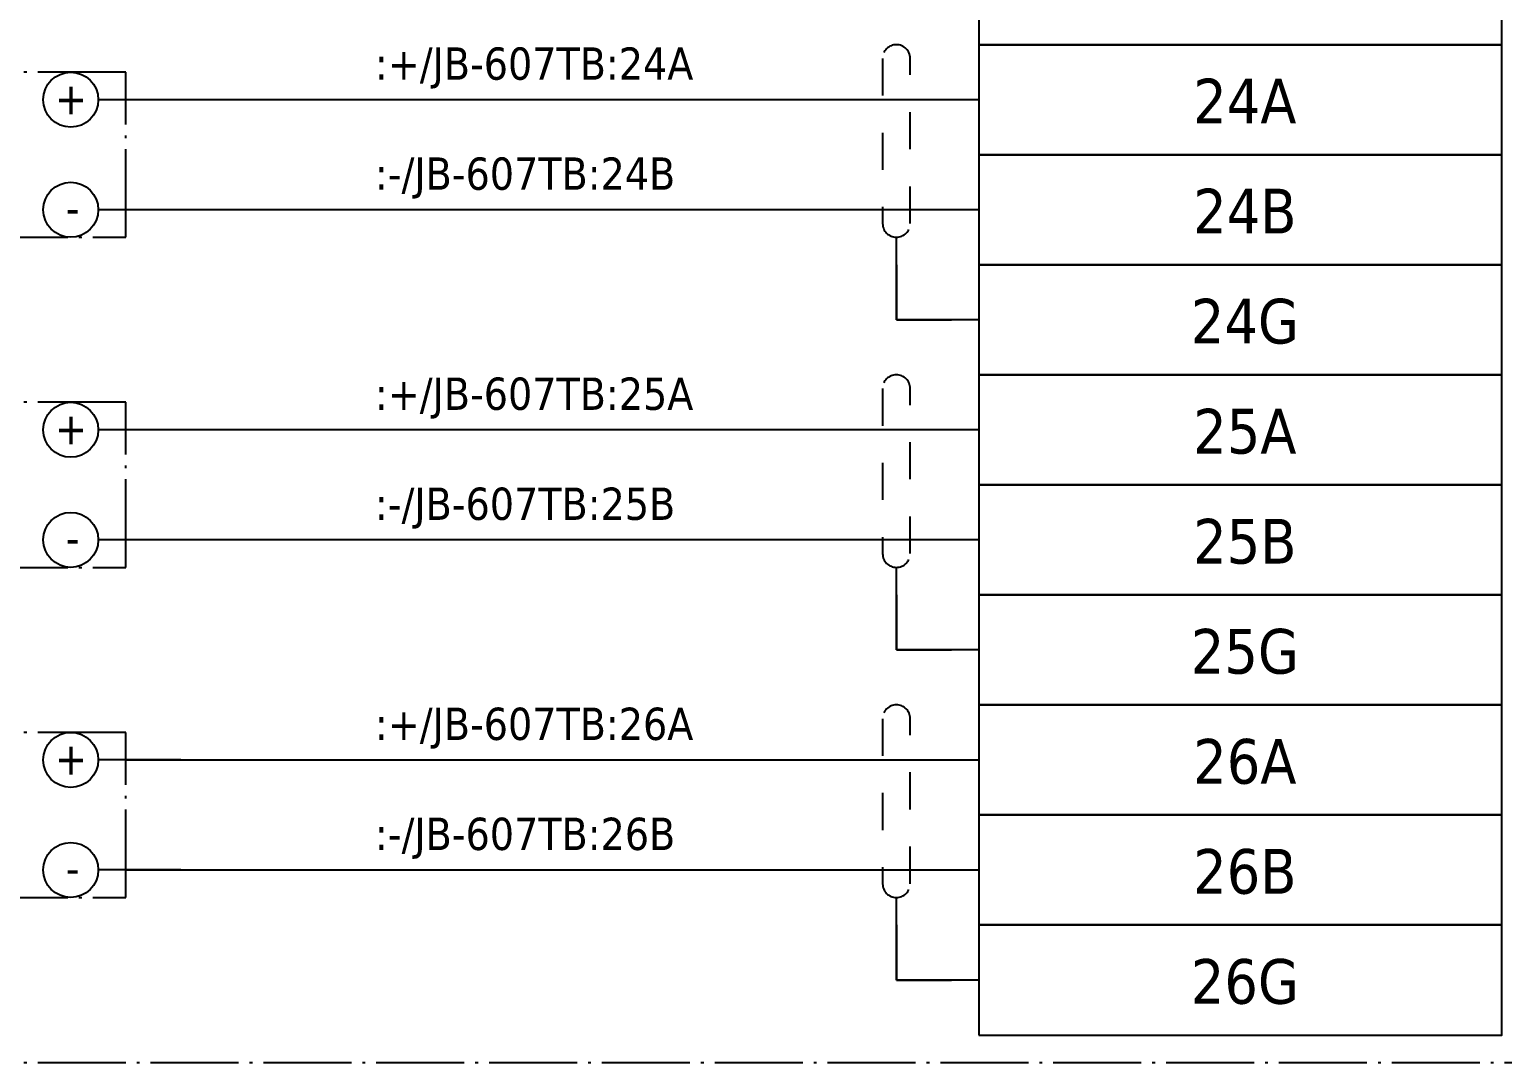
# Model space of a CAD drawing. Header units: millimetres. Extents: x 0 to 1792788, y -13 to 262234.
# Drawn here: x 35.5 to 89, y 126 to 163.6 of the extents above; entities that cross this region are included whole.
import ezdxf
from ezdxf.enums import TextEntityAlignment as Align

# ---------------------------------------------------------------- set-up
doc = ezdxf.new("R2010")
doc.units = ezdxf.units.MM
doc.linetypes.add('EPL_DASH', pattern=[1, 0.5, -0.5])
doc.linetypes.add('EPL_DASHDOT', pattern=[1, 0.8, -0.1, 0, -0.1])
for name, color, linetype, lineweight in [('EPLAN300', 5, 'Continuous', 25), ('EPLAN302', 5, 'Continuous', 25), ('EPLAN307', 134, 'EPL_DASHDOT', 25), ('EPLAN311', 7, 'Continuous', 25), ('EPLAN314', 5, 'EPL_DASH', 25), ('EPLAN400', 5, 'Continuous', 35), ('EPLAN405', 7, 'Continuous', 25), ('EPLAN421', 5, 'Continuous', 35), ('EPLAN433', 251, 'Continuous', 35), ('EPLAN500', 7, 'Continuous', 35), ('EPLAN501', 7, 'Continuous', 35), ('EPLAN502', 7, 'Continuous', 35), ('EPLAN503', 7, 'Continuous', 35), ('EPLAN504', 7, 'Continuous', 35), ('EPLAN546', 1, 'Continuous', 25)]:
    doc.layers.add(name, color=color, linetype=linetype, lineweight=lineweight)
doc.styles.add('Tahoma', font='')
doc.styles.get('Tahoma').set_extended_font_data('Tahoma')

# ---------------------------------------------------------------- blocks, each defined once
blk = doc.blocks.new('EPLSYM_LibrarySPECIAL_en_US_Symbol427_Variant5_Placement1_14')
at = {"layer": 'EPLAN421', "color": 5, "style": 'Tahoma'}
for tag, p in [('17_20029[1]', (-0.9525, 3.335)), ('17_20029[2]', (20.0025, 3.335))]:
    blk.add_attdef(tag, text='', height=1.1739, dxfattribs=at).set_placement(p, align=Align.BOTTOM_RIGHT)
at = {"layer": 'EPLAN433', "color": 251, "style": 'Tahoma'}
blk.add_attdef('17_20406_1', text='', height=1.6254, dxfattribs=at).set_placement((0.9525, 1.5875), align=Align.BOTTOM_RIGHT)
blk.add_attdef('17_20406', text='', height=1.6254, dxfattribs=at).set_placement((0.9525, 1.5875), align=Align.BOTTOM_LEFT)
blk = doc.blocks.new('EPLSYM_LibrarySPECIAL_en_US_Symbol427_Variant5_Placement1_15')
at = {"layer": 'EPLAN421', "color": 5, "style": 'Tahoma'}
for tag, p in [('17_20029[1]', (-0.9525, 3.335)), ('17_20029[2]', (20.0025, 3.335))]:
    blk.add_attdef(tag, text='', height=1.1739, dxfattribs=at).set_placement(p, align=Align.BOTTOM_RIGHT)
at = {"layer": 'EPLAN433', "color": 251, "style": 'Tahoma'}
blk.add_attdef('17_20406_1', text='', height=1.6254, dxfattribs=at).set_placement((0.9525, 1.5875), align=Align.BOTTOM_RIGHT)
blk.add_attdef('17_20406', text='', height=1.6254, dxfattribs=at).set_placement((0.9525, 1.5875), align=Align.BOTTOM_LEFT)
blk = doc.blocks.new('EPLSYM_LibrarySPECIAL_en_US_Symbol427_Variant5_Placement1_16')
at = {"layer": 'EPLAN421', "color": 5, "style": 'Tahoma'}
for tag, p in [('17_20029[1]', (-0.9525, 3.335)), ('17_20029[2]', (20.0025, 3.335))]:
    blk.add_attdef(tag, text='', height=1.1739, dxfattribs=at).set_placement(p, align=Align.BOTTOM_RIGHT)
at = {"layer": 'EPLAN433', "color": 251, "style": 'Tahoma'}
blk.add_attdef('17_20406_1', text='', height=1.6254, dxfattribs=at).set_placement((0.9525, 1.5875), align=Align.BOTTOM_RIGHT)
blk.add_attdef('17_20406', text='', height=1.6254, dxfattribs=at).set_placement((0.9525, 1.5875), align=Align.BOTTOM_LEFT)
blk = doc.blocks.new('EPLSYM_LibrarySPECIAL_en_US_Symbol427_Variant5_Placement1_17')
at = {"layer": 'EPLAN421', "color": 5, "style": 'Tahoma'}
for tag, p in [('17_20029[1]', (-0.9525, 3.335)), ('17_20029[2]', (20.0025, 3.335))]:
    blk.add_attdef(tag, text='', height=1.1739, dxfattribs=at).set_placement(p, align=Align.BOTTOM_RIGHT)
at = {"layer": 'EPLAN433', "color": 251, "style": 'Tahoma'}
blk.add_attdef('17_20406_1', text='', height=1.6254, dxfattribs=at).set_placement((0.9525, 1.5875), align=Align.BOTTOM_RIGHT)
blk.add_attdef('17_20406', text='', height=1.6254, dxfattribs=at).set_placement((0.9525, 1.5875), align=Align.BOTTOM_LEFT)
blk = doc.blocks.new('EPLSYM_LibrarySPECIAL_Symbol2_Variant0_Placement1_6')
at = {"layer": 'EPLAN307', "lineweight": 25, "ltscale": 4}
blk.add_lwpolyline([(0, -6), (34, -6), (34, 0), (0, 0)], close=True, dxfattribs=at)
at = {"layer": 'EPLAN400', "color": 5, "style": 'Tahoma'}
blk.add_attdef('88_20010', text='', height=2.2575, dxfattribs=at).set_placement((-1.5, -0.9515), align=Align.TOP_RIGHT)
at = {"layer": 'EPLAN500', "color": 7, "style": 'Tahoma'}
blk.add_attdef('88_20027', text='', height=1.6254, dxfattribs=at).set_placement((-1.5, -4.57508), align=Align.TOP_RIGHT)
at = {"layer": 'EPLAN501', "color": 7, "style": 'Tahoma'}
blk.add_attdef('88_20011', text='', height=1.6254, dxfattribs=at).set_placement((-1.5, -9.97508), align=Align.TOP_RIGHT)
at = {"layer": 'EPLAN502', "color": 7, "style": 'Tahoma'}
blk.add_attdef('88_20025', text='', height=1.6254, dxfattribs=at).set_placement((-1.5, -12.67508), align=Align.TOP_RIGHT)
at = {"layer": 'EPLAN503', "color": 7, "style": 'Tahoma'}
blk.add_attdef('88_20024', text='', height=1.6254, dxfattribs=at).set_placement((-1.5, -15.37508), align=Align.TOP_RIGHT)
at = {"layer": 'EPLAN504', "color": 7, "style": 'Tahoma'}
blk.add_attdef('88_20901[1]', text='', height=1.6254, dxfattribs=at).set_placement((-1.5, -7.27508), align=Align.TOP_RIGHT)
blk = doc.blocks.new('EPLSYM_LibrarySPECIAL_Symbol17_Variant3_Placement1')
at = {"layer": 'EPLAN302', "lineweight": 25, "ltscale": 4}
blk.add_line((4, 0), (1, 0), dxfattribs=at)
blk.add_circle((0, 0), 1, dxfattribs=at)
at = {"layer": 'EPLAN421', "color": 5, "style": 'Tahoma'}
blk.add_attdef('17_20039', text='', height=1.174, dxfattribs=at).set_placement((3, 1), align=Align.BOTTOM_RIGHT)
blk = doc.blocks.new('EPLSYM_LibrarySPECIAL_Symbol2_Variant0_Placement1_7')
at = {"layer": 'EPLAN307', "lineweight": 25, "ltscale": 4}
blk.add_lwpolyline([(0, -6), (34, -6), (34, 0), (0, 0)], close=True, dxfattribs=at)
at = {"layer": 'EPLAN400', "color": 5, "style": 'Tahoma'}
blk.add_attdef('88_20010', text='', height=2.2575, dxfattribs=at).set_placement((-1.5, -0.9515), align=Align.TOP_RIGHT)
at = {"layer": 'EPLAN500', "color": 7, "style": 'Tahoma'}
blk.add_attdef('88_20027', text='', height=1.6254, dxfattribs=at).set_placement((-1.5, -4.57508), align=Align.TOP_RIGHT)
at = {"layer": 'EPLAN501', "color": 7, "style": 'Tahoma'}
blk.add_attdef('88_20011', text='', height=1.6254, dxfattribs=at).set_placement((-1.5, -9.97508), align=Align.TOP_RIGHT)
at = {"layer": 'EPLAN502', "color": 7, "style": 'Tahoma'}
blk.add_attdef('88_20025', text='', height=1.6254, dxfattribs=at).set_placement((-1.5, -12.67508), align=Align.TOP_RIGHT)
at = {"layer": 'EPLAN503', "color": 7, "style": 'Tahoma'}
blk.add_attdef('88_20024', text='', height=1.6254, dxfattribs=at).set_placement((-1.5, -15.37508), align=Align.TOP_RIGHT)
at = {"layer": 'EPLAN504', "color": 7, "style": 'Tahoma'}
blk.add_attdef('88_20901[1]', text='', height=1.6254, dxfattribs=at).set_placement((-1.5, -7.27508), align=Align.TOP_RIGHT)
blk = doc.blocks.new('EPLSYM_LibrarySPECIAL_Symbol2_Variant0_Placement1_8')
at = {"layer": 'EPLAN307', "lineweight": 25, "ltscale": 4}
blk.add_lwpolyline([(0, -6), (34, -6), (34, 0), (0, 0)], close=True, dxfattribs=at)
at = {"layer": 'EPLAN400', "color": 5, "style": 'Tahoma'}
blk.add_attdef('88_20010', text='', height=2.2575, dxfattribs=at).set_placement((-1.5, -0.9515), align=Align.TOP_RIGHT)
at = {"layer": 'EPLAN500', "color": 7, "style": 'Tahoma'}
blk.add_attdef('88_20027', text='', height=1.6254, dxfattribs=at).set_placement((-1.5, -4.57508), align=Align.TOP_RIGHT)
at = {"layer": 'EPLAN501', "color": 7, "style": 'Tahoma'}
blk.add_attdef('88_20011', text='', height=1.6254, dxfattribs=at).set_placement((-1.5, -9.97508), align=Align.TOP_RIGHT)
at = {"layer": 'EPLAN502', "color": 7, "style": 'Tahoma'}
blk.add_attdef('88_20025', text='', height=1.6254, dxfattribs=at).set_placement((-1.5, -12.67508), align=Align.TOP_RIGHT)
at = {"layer": 'EPLAN503', "color": 7, "style": 'Tahoma'}
blk.add_attdef('88_20024', text='', height=1.6254, dxfattribs=at).set_placement((-1.5, -15.37508), align=Align.TOP_RIGHT)
at = {"layer": 'EPLAN504', "color": 7, "style": 'Tahoma'}
blk.add_attdef('88_20901[1]', text='', height=1.6254, dxfattribs=at).set_placement((-1.5, -7.27508), align=Align.TOP_RIGHT)
blk = doc.blocks.new('EPLSYM_LibrarySPECIAL_en_US_Symbol427_Variant5_Placement1_18')
at = {"layer": 'EPLAN421', "color": 5, "style": 'Tahoma'}
for tag, p in [('17_20029[1]', (-0.9525, 3.335)), ('17_20029[2]', (20.0025, 3.335))]:
    blk.add_attdef(tag, text='', height=1.1739, dxfattribs=at).set_placement(p, align=Align.BOTTOM_RIGHT)
at = {"layer": 'EPLAN433', "color": 251, "style": 'Tahoma'}
blk.add_attdef('17_20406_1', text='', height=1.6254, dxfattribs=at).set_placement((0.9525, 1.5875), align=Align.BOTTOM_RIGHT)
blk.add_attdef('17_20406', text='', height=1.6254, dxfattribs=at).set_placement((0.9525, 1.5875), align=Align.BOTTOM_LEFT)
blk = doc.blocks.new('EPLSYM_LibrarySPECIAL_en_US_Symbol427_Variant5_Placement1_19')
at = {"layer": 'EPLAN421', "color": 5, "style": 'Tahoma'}
for tag, p in [('17_20029[1]', (-0.9525, 3.335)), ('17_20029[2]', (20.0025, 3.335))]:
    blk.add_attdef(tag, text='', height=1.1739, dxfattribs=at).set_placement(p, align=Align.BOTTOM_RIGHT)
at = {"layer": 'EPLAN433', "color": 251, "style": 'Tahoma'}
blk.add_attdef('17_20406_1', text='', height=1.6254, dxfattribs=at).set_placement((0.9525, 1.5875), align=Align.BOTTOM_RIGHT)
blk.add_attdef('17_20406', text='', height=1.6254, dxfattribs=at).set_placement((0.9525, 1.5875), align=Align.BOTTOM_LEFT)
blk = doc.blocks.new('EPLSYM_LibrarySPECIAL_en_US_Symbol427_Variant5_Placement1_75')
at = {"layer": 'EPLAN421', "color": 5, "style": 'Tahoma'}
for tag, p in [('17_20029[1]', (-0.9525, 3.335)), ('17_20029[2]', (20.0025, 3.335))]:
    blk.add_attdef(tag, text='', height=1.1739, dxfattribs=at).set_placement(p, align=Align.BOTTOM_RIGHT)
at = {"layer": 'EPLAN433', "color": 251, "style": 'Tahoma'}
blk.add_attdef('17_20406_1', text='', height=1.6254, dxfattribs=at).set_placement((0.9525, 1.5875), align=Align.BOTTOM_RIGHT)
blk.add_attdef('17_20406', text='', height=1.6254, dxfattribs=at).set_placement((0.9525, 1.5875), align=Align.BOTTOM_LEFT)
blk = doc.blocks.new('EPLSYM_LibrarySPECIAL_en_US_Symbol427_Variant5_Placement1_76')
at = {"layer": 'EPLAN421', "color": 5, "style": 'Tahoma'}
for tag, p in [('17_20029[1]', (-0.9525, 3.335)), ('17_20029[2]', (20.0025, 3.335))]:
    blk.add_attdef(tag, text='', height=1.1739, dxfattribs=at).set_placement(p, align=Align.BOTTOM_RIGHT)
at = {"layer": 'EPLAN433', "color": 251, "style": 'Tahoma'}
blk.add_attdef('17_20406_1', text='', height=1.6254, dxfattribs=at).set_placement((0.9525, 1.5875), align=Align.BOTTOM_RIGHT)
blk.add_attdef('17_20406', text='', height=1.6254, dxfattribs=at).set_placement((0.9525, 1.5875), align=Align.BOTTOM_LEFT)
blk = doc.blocks.new('EPLSYM_LibrarySPECIAL_en_US_Symbol427_Variant5_Placement1_77')
at = {"layer": 'EPLAN421', "color": 5, "style": 'Tahoma'}
for tag, p in [('17_20029[1]', (-0.9525, 3.335)), ('17_20029[2]', (20.0025, 3.335))]:
    blk.add_attdef(tag, text='', height=1.1739, dxfattribs=at).set_placement(p, align=Align.BOTTOM_RIGHT)
at = {"layer": 'EPLAN433', "color": 251, "style": 'Tahoma'}
blk.add_attdef('17_20406_1', text='', height=1.6254, dxfattribs=at).set_placement((0.9525, 1.5875), align=Align.BOTTOM_RIGHT)
blk.add_attdef('17_20406', text='', height=1.6254, dxfattribs=at).set_placement((0.9525, 1.5875), align=Align.BOTTOM_LEFT)
blk = doc.blocks.new('EPLSYM_LibrarySPECIAL_Symbol5_Variant1_Placement1_7')
at = {"layer": 'EPLAN314', "ltscale": 2.7}
for p, q in [((-0.5, 6.5), (-0.5, 0.5)), ((0.5, 0.5), (0.5, 6.5))]:
    blk.add_line(p, q, dxfattribs=at)
for centre, start, end in [((0, 6.5), 0, 180), ((0, 0.5), 180, 0)]:
    blk.add_arc(centre, 0.5, start, end, dxfattribs=at)
blk = doc.blocks.new('EPLSYM_LibrarySPECIAL_Symbol5_Variant1_Placement1_8')
at = {"layer": 'EPLAN314', "ltscale": 2.7}
for p, q in [((-0.5, 6.5), (-0.5, 0.5)), ((0.5, 0.5), (0.5, 6.5))]:
    blk.add_line(p, q, dxfattribs=at)
for centre, start, end in [((0, 6.5), 0, 180), ((0, 0.5), 180, 0)]:
    blk.add_arc(centre, 0.5, start, end, dxfattribs=at)
blk = doc.blocks.new('EPLSYM_LibrarySPECIAL_Symbol5_Variant1_Placement1_9')
at = {"layer": 'EPLAN314', "ltscale": 2.7}
for p, q in [((-0.5, 6.5), (-0.5, 0.5)), ((0.5, 0.5), (0.5, 6.5))]:
    blk.add_line(p, q, dxfattribs=at)
for centre, start, end in [((0, 6.5), 0, 180), ((0, 0.5), 180, 0)]:
    blk.add_arc(centre, 0.5, start, end, dxfattribs=at)
blk = doc.blocks.new('EPLSYM_LibrarySPECIAL_Symbol308_Variant0_Placement0')
at = {"layer": 'EPLAN405', "color": 7, "style": 'Tahoma'}
for tag, p in [('17_31011', (1.5, 6.35)), ('17_31002', (1.5, 0.5))]:
    blk.add_attdef(tag, text='', height=1.174, dxfattribs=at).set_placement(p, align=Align.BOTTOM_LEFT)
for tag, p in [('17_31004', (1.5, 4.4)), ('17_31003', (1.5, 2.45))]:
    blk.add_attdef(tag, p, '', height=1.174, dxfattribs=at)
blk = doc.blocks.new('EPLSYM_LibrarySPECIAL_Symbol2_Variant0_Placement1_10')
at = {"layer": 'EPLAN307', "lineweight": 25, "ltscale": 4}
blk.add_lwpolyline([(0, -126), (106, -126), (106, 0), (0, 0)], close=True, dxfattribs=at)
at = {"layer": 'EPLAN400', "color": 5, "style": 'Tahoma'}
blk.add_attdef('88_20010', text='', height=2.2575, dxfattribs=at).set_placement((-1.5, -0.9515), align=Align.TOP_RIGHT)
at = {"layer": 'EPLAN500', "color": 7, "style": 'Tahoma'}
blk.add_attdef('88_20027', text='', height=1.6254, dxfattribs=at).set_placement((-1.5, -4.57508), align=Align.TOP_RIGHT)
at = {"layer": 'EPLAN501', "color": 7, "style": 'Tahoma'}
blk.add_attdef('88_20011', text='', height=1.6254, dxfattribs=at).set_placement((-1.5, -9.97508), align=Align.TOP_RIGHT)
at = {"layer": 'EPLAN502', "color": 7, "style": 'Tahoma'}
blk.add_attdef('88_20025', text='', height=1.6254, dxfattribs=at).set_placement((-1.5, -12.67508), align=Align.TOP_RIGHT)
at = {"layer": 'EPLAN503', "color": 7, "style": 'Tahoma'}
blk.add_attdef('88_20024', text='', height=1.6254, dxfattribs=at).set_placement((-1.5, -15.37508), align=Align.TOP_RIGHT)
at = {"layer": 'EPLAN504', "color": 7, "style": 'Tahoma'}
blk.add_attdef('88_20901[1]', text='', height=1.6254, dxfattribs=at).set_placement((-1.5, -7.27508), align=Align.TOP_RIGHT)

msp = doc.modelspace()

# ---------------------------------------------------------------- linework, layer by layer
at = {"layer": 'EPLAN300', "lineweight": 25, "ltscale": 4}
for points in [[(70, 163), (89, 163), (89, 167), (70, 167)], [(70, 159), (89, 159), (89, 163), (70, 163)], [(70, 155), (89, 155), (89, 159), (70, 159)], [(70, 151), (89, 151), (89, 155), (70, 155)], [(70, 147), (89, 147), (89, 151), (70, 151)], [(70, 143), (89, 143), (89, 147), (70, 147)], [(70, 139), (89, 139), (89, 143), (70, 143)], [(70, 135), (89, 135), (89, 139), (70, 139)], [(70, 131), (89, 131), (89, 135), (70, 135)], [(70, 127), (89, 127), (89, 131), (70, 131)]]:
    msp.add_lwpolyline(points, close=True, dxfattribs=at)
at = {"layer": 'EPLAN311', "ltscale": 4}
for p, q in [((70, 161), (39, 161)), ((70, 157), (39, 157)), ((70, 149), (39, 149)), ((70, 145), (39, 145)), ((39, 137), (70, 137)), ((39, 133), (70, 133))]:
    msp.add_line(p, q, dxfattribs=at)
at = {"layer": 'EPLAN311', "color": 1, "linetype": 'Continuous', "lineweight": 25, "ltscale": 4}
for p, q in [((67, 155), (67, 153)), ((67, 153), (69, 153)), ((67, 143), (67, 141)), ((67, 141), (69, 141)), ((67, 131), (67, 129)), ((67, 129), (69, 129))]:
    msp.add_line(p, q, dxfattribs=at)
at = {"layer": 'EPLAN546', "ltscale": 4}
for p, q in [((67, 153), (67, 156)), ((70, 153), (67, 153)), ((67, 141), (67, 144)), ((70, 141), (67, 141)), ((67, 129), (67, 132)), ((70, 129), (67, 129))]:
    msp.add_line(p, q, dxfattribs=at)

# ---------------------------------------------------------------- block references
for name, p in [('EPLSYM_LibrarySPECIAL_Symbol2_Variant0_Placement1_10', (3, 252)), ('EPLSYM_LibrarySPECIAL_Symbol5_Variant1_Placement1_7', (67, 156)), ('EPLSYM_LibrarySPECIAL_Symbol2_Variant0_Placement1_6', (5, 162)), ('EPLSYM_LibrarySPECIAL_Symbol5_Variant1_Placement1_8', (67, 144)), ('EPLSYM_LibrarySPECIAL_Symbol2_Variant0_Placement1_7', (5, 150)), ('EPLSYM_LibrarySPECIAL_Symbol5_Variant1_Placement1_9', (67, 132)), ('EPLSYM_LibrarySPECIAL_Symbol2_Variant0_Placement1_8', (5, 138))]:
    msp.add_blockref(name, p)
ref = msp.add_blockref('EPLSYM_LibrarySPECIAL_Symbol308_Variant0_Placement0', (48, 161))
ref.add_attrib('17_31011', ':+/JB-607TB:24A', dxfattribs={"layer": 'EPLAN405', "color": 7, "height": 1.1739, "style": 'Tahoma'}).set_placement((48.055, 161.374), align=Align.BOTTOM_LEFT)
ref = msp.add_blockref('EPLSYM_LibrarySPECIAL_Symbol17_Variant3_Placement1', (37, 161))
ref.add_attrib('17_20039', '+', dxfattribs={"layer": 'EPLAN421', "color": 5, "height": 1.174, "style": 'Tahoma'}).set_placement((37.591, 160.117), align=Align.BOTTOM_RIGHT)
ref = msp.add_blockref('EPLSYM_LibrarySPECIAL_en_US_Symbol427_Variant5_Placement1_14', (70, 161))
ref.add_attrib('17_20011', '24A', dxfattribs={"layer": 'EPLAN501', "color": 7, "height": 1.6254, "style": 'Tahoma'}).set_placement((79.661, 159.65), align=Align.BOTTOM_CENTER)
ref = msp.add_blockref('EPLSYM_LibrarySPECIAL_Symbol308_Variant0_Placement0', (48, 157))
ref.add_attrib('17_31011', ':-/JB-607TB:24B', dxfattribs={"layer": 'EPLAN405', "color": 7, "height": 1.1739, "style": 'Tahoma'}).set_placement((48.055, 157.374), align=Align.BOTTOM_LEFT)
ref = msp.add_blockref('EPLSYM_LibrarySPECIAL_Symbol17_Variant3_Placement1', (37, 157))
ref.add_attrib('17_20039', '-', dxfattribs={"layer": 'EPLAN421', "color": 5, "height": 1.174, "style": 'Tahoma'}).set_placement((37.316, 156.132), align=Align.BOTTOM_RIGHT)
ref = msp.add_blockref('EPLSYM_LibrarySPECIAL_en_US_Symbol427_Variant5_Placement1_15', (70, 157))
ref.add_attrib('17_20011', '24B', dxfattribs={"layer": 'EPLAN501', "color": 7, "height": 1.6254, "style": 'Tahoma'}).set_placement((79.661, 155.65), align=Align.BOTTOM_CENTER)
ref = msp.add_blockref('EPLSYM_LibrarySPECIAL_en_US_Symbol427_Variant5_Placement1_75', (70, 153))
ref.add_attrib('17_20011', '24G', dxfattribs={"layer": 'EPLAN501', "color": 7, "height": 1.6254, "style": 'Tahoma'}).set_placement((79.661, 151.65), align=Align.BOTTOM_CENTER)
ref = msp.add_blockref('EPLSYM_LibrarySPECIAL_Symbol308_Variant0_Placement0', (48, 149))
ref.add_attrib('17_31011', ':+/JB-607TB:25A', dxfattribs={"layer": 'EPLAN405', "color": 7, "height": 1.1739, "style": 'Tahoma'}).set_placement((48.055, 149.374), align=Align.BOTTOM_LEFT)
ref = msp.add_blockref('EPLSYM_LibrarySPECIAL_Symbol17_Variant3_Placement1', (37, 149))
ref.add_attrib('17_20039', '+', dxfattribs={"layer": 'EPLAN421', "color": 5, "height": 1.174, "style": 'Tahoma'}).set_placement((37.591, 148.117), align=Align.BOTTOM_RIGHT)
ref = msp.add_blockref('EPLSYM_LibrarySPECIAL_en_US_Symbol427_Variant5_Placement1_16', (70, 149))
ref.add_attrib('17_20011', '25A', dxfattribs={"layer": 'EPLAN501', "color": 7, "height": 1.6254, "style": 'Tahoma'}).set_placement((79.661, 147.65), align=Align.BOTTOM_CENTER)
ref = msp.add_blockref('EPLSYM_LibrarySPECIAL_Symbol308_Variant0_Placement0', (48, 145))
ref.add_attrib('17_31011', ':-/JB-607TB:25B', dxfattribs={"layer": 'EPLAN405', "color": 7, "height": 1.1739, "style": 'Tahoma'}).set_placement((48.055, 145.374), align=Align.BOTTOM_LEFT)
ref = msp.add_blockref('EPLSYM_LibrarySPECIAL_Symbol17_Variant3_Placement1', (37, 145))
ref.add_attrib('17_20039', '-', dxfattribs={"layer": 'EPLAN421', "color": 5, "height": 1.174, "style": 'Tahoma'}).set_placement((37.316, 144.132), align=Align.BOTTOM_RIGHT)
ref = msp.add_blockref('EPLSYM_LibrarySPECIAL_en_US_Symbol427_Variant5_Placement1_17', (70, 145))
ref.add_attrib('17_20011', '25B', dxfattribs={"layer": 'EPLAN501', "color": 7, "height": 1.6254, "style": 'Tahoma'}).set_placement((79.661, 143.65), align=Align.BOTTOM_CENTER)
ref = msp.add_blockref('EPLSYM_LibrarySPECIAL_en_US_Symbol427_Variant5_Placement1_76', (70, 141))
ref.add_attrib('17_20011', '25G', dxfattribs={"layer": 'EPLAN501', "color": 7, "height": 1.6254, "style": 'Tahoma'}).set_placement((79.661, 139.65), align=Align.BOTTOM_CENTER)
ref = msp.add_blockref('EPLSYM_LibrarySPECIAL_Symbol308_Variant0_Placement0', (48, 137))
ref.add_attrib('17_31011', ':+/JB-607TB:26A', dxfattribs={"layer": 'EPLAN405', "color": 7, "height": 1.1739, "style": 'Tahoma'}).set_placement((48.055, 137.374), align=Align.BOTTOM_LEFT)
ref = msp.add_blockref('EPLSYM_LibrarySPECIAL_Symbol17_Variant3_Placement1', (37, 137))
ref.add_attrib('17_20039', '+', dxfattribs={"layer": 'EPLAN421', "color": 5, "height": 1.174, "style": 'Tahoma'}).set_placement((37.591, 136.117), align=Align.BOTTOM_RIGHT)
ref = msp.add_blockref('EPLSYM_LibrarySPECIAL_en_US_Symbol427_Variant5_Placement1_18', (70, 137))
ref.add_attrib('17_20011', '26A', dxfattribs={"layer": 'EPLAN501', "color": 7, "height": 1.6254, "style": 'Tahoma'}).set_placement((79.661, 135.65), align=Align.BOTTOM_CENTER)
ref = msp.add_blockref('EPLSYM_LibrarySPECIAL_Symbol308_Variant0_Placement0', (48, 133))
ref.add_attrib('17_31011', ':-/JB-607TB:26B', dxfattribs={"layer": 'EPLAN405', "color": 7, "height": 1.1739, "style": 'Tahoma'}).set_placement((48.055, 133.374), align=Align.BOTTOM_LEFT)
ref = msp.add_blockref('EPLSYM_LibrarySPECIAL_Symbol17_Variant3_Placement1', (37, 133))
ref.add_attrib('17_20039', '-', dxfattribs={"layer": 'EPLAN421', "color": 5, "height": 1.174, "style": 'Tahoma'}).set_placement((37.316, 132.132), align=Align.BOTTOM_RIGHT)
ref = msp.add_blockref('EPLSYM_LibrarySPECIAL_en_US_Symbol427_Variant5_Placement1_19', (70, 133))
ref.add_attrib('17_20011', '26B', dxfattribs={"layer": 'EPLAN501', "color": 7, "height": 1.6254, "style": 'Tahoma'}).set_placement((79.661, 131.65), align=Align.BOTTOM_CENTER)
ref = msp.add_blockref('EPLSYM_LibrarySPECIAL_en_US_Symbol427_Variant5_Placement1_77', (70, 129))
ref.add_attrib('17_20011', '26G', dxfattribs={"layer": 'EPLAN501', "color": 7, "height": 1.6254, "style": 'Tahoma'}).set_placement((79.661, 127.65), align=Align.BOTTOM_CENTER)

doc.saveas('drawing.dxf')
